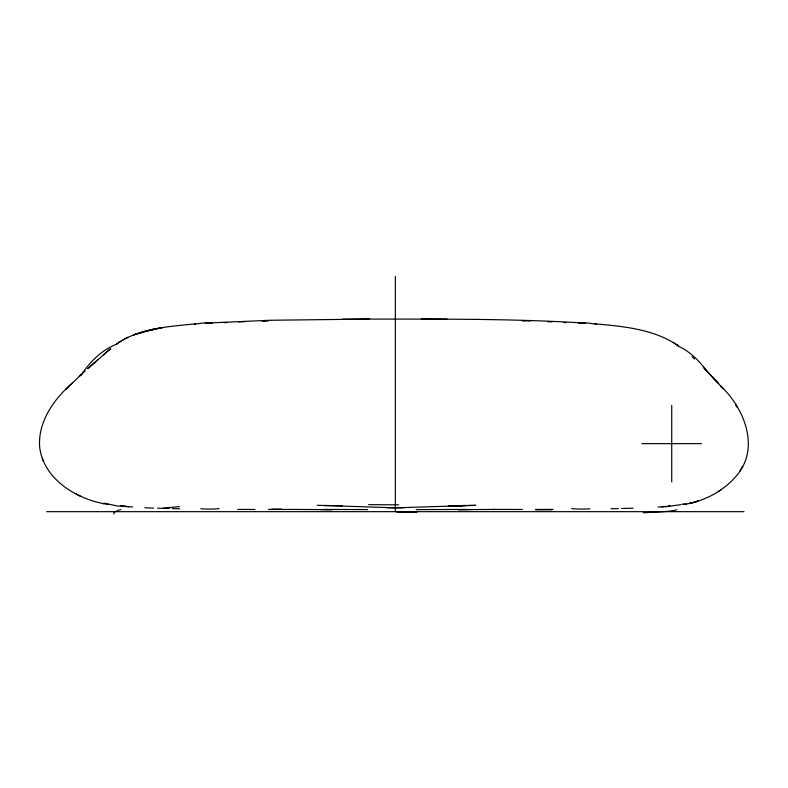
<?xml version="1.0" encoding="UTF-8"?>
<svg xmlns="http://www.w3.org/2000/svg" width="788" height="788" viewBox="0 0 788 788"><rect width="100%" height="100%" fill="white"/><g stroke="black" fill="none" stroke-linecap="round" stroke-linejoin="round"><path stroke-width="1.18" d="M684.516 504.369C704.147 501.237 722.872 491.485 735.933 476.415C760.706 448.668 744.453 408.145 720.587 385.893L723.226 388.809L714.332 379.176L718.636 383.52M739.765 471.194L742.611 466.329M81.154 375.098C89.98 361.761 101.879 349.744 117.077 344.011M72.693 382.613L65.562 389.666L81.775 374.064M70.546 384.692C53.013 400.294 37.627 422.9 39.686 447.377C43.695 478.789 75.185 498.233 103.957 503.729M79.283 376.359L85.183 370.951M97.899 359.683L87.675 368.715L110.714 348.562L103.494 354.777M718.232 491.594L721.266 489.545M124.721 338.889L116.782 343.824C139.742 328.015 168.957 326.606 195.788 323.799M125.509 338.495L127.784 337.294M669.889 505.443L668.391 505.955M695.518 501.877L691.667 502.902M681.758 504.399L684.033 503.808M194.331 324.203L203.284 322.942L212.356 323.346M680.615 504.694L665.939 506.733L658.157 506.989M683.56 504.517L686.269 504.064M578.353 323.346L587.424 322.942L596.388 324.203M666.441 506.32L662.038 506.723M219.015 508.634L214.464 508.989A464.841 218.591 -90 0 1 200.812 508.733M205.313 323.11L269.89 320.273L369.414 319.071L342.613 319.209M224.206 322.676L226.885 322.519M238.626 321.898L245.098 321.612M463.787 505.561L475.765 505.335L395.369 507.817L317.249 505.285M633.089 508.191L621.437 508.477M454.164 505.817L465.964 505.492L448.303 505.748M264.758 321.011L268.334 320.933M611.015 508.762L618.363 508.615M472.17 509.531L458.045 509.659L494.519 509.432M404.224 507.748L386.504 507.748M416.202 509.619L466.91 509.442M552.999 509.412L535.801 509.462M368.892 319.081C441.063 319.16 513.323 318.579 585.395 323.119M641.954 443.644L701.478 443.644M268.334 509.452L295.973 509.432M492.697 509.432L522.375 509.452M46.719 511.668L744 511.668M254.908 509.462L237.71 509.412M323.799 509.442L367.612 509.58M421.344 319.071L447.111 319.17M320.391 509.59L331.177 509.639M296.199 509.442L332.694 509.669M342.337 505.748L324.646 505.492L326.813 505.561M172.375 508.615L179.723 508.762M522.375 320.933L525.951 321.011M169.282 508.477L157.63 508.191M132.551 506.989L117.274 505.965L104.4 503.217M153.729 508.112L144.834 507.787M547.493 321.691L552.092 321.898M563.824 322.519L566.503 322.676M128.671 506.723L120.82 505.443M594.91 323.809C623.387 326.37 653.892 329.079 678.192 345.676L673.287 342.524M571.704 508.634L576.255 508.989A464.841 218.591 90 0 0 589.907 508.733M102.42 503.453L108.064 504.369M677.729 345.843C690.071 351.379 699.911 361.406 707.634 372.33M75.352 493.584L80.553 496.273M692.091 356.747L694.602 358.993M704.009 368.016L714.361 379.117L704.196 368.213M712.628 377.117L716.853 381.678M736.051 405.17L737.312 407.268L735.706 404.579M42.296 458.291L43.32 461.147M671.721 405.377L671.721 481.901M395.359 276.332L395.359 511.668M526.837 320.854A110.615 7.772 -0.4 0 1 530.314 320.943M262.296 321.238A110.615 7.456 0.3 0 1 265.654 321.159M461.709 506.28A241.768 1.625 -2.6 0 1 457.198 506.487M676.626 509.728A298.13 9.111 1.2 0 1 676.035 509.974M675.188 510.22A298.13 9.111 1.2 0 1 643.244 512.742M551.817 509.787A116.407 1.31 0.3 0 1 535.594 509.816M397.024 512.289A664.205 56.835 -0.2 0 1 416.98 512.141M368.587 504.655A659.103 61.395 0.2 0 1 398.758 504.872M281.375 509.097A116.407 0.68 -0.2 0 1 271.791 509.117M113.836 513.983A298.13 17.563 -2 0 1 118.968 510.131M119.815 509.856A298.13 17.563 -2 0 1 120.692 509.57M163.471 508.132A241.768 10.441 -2.3 0 1 179.349 506.615M143.574 331.699L133.596 334.89L154.921 329.029L143.574 331.699M696.986 501.414L694.336 502.202L698.188 501.07L696.986 501.414M690.111 503.246L688.978 503.522L692.819 502.606L690.111 503.246M162.101 327.67L150.213 330.064L162.101 327.67"/></g></svg>
